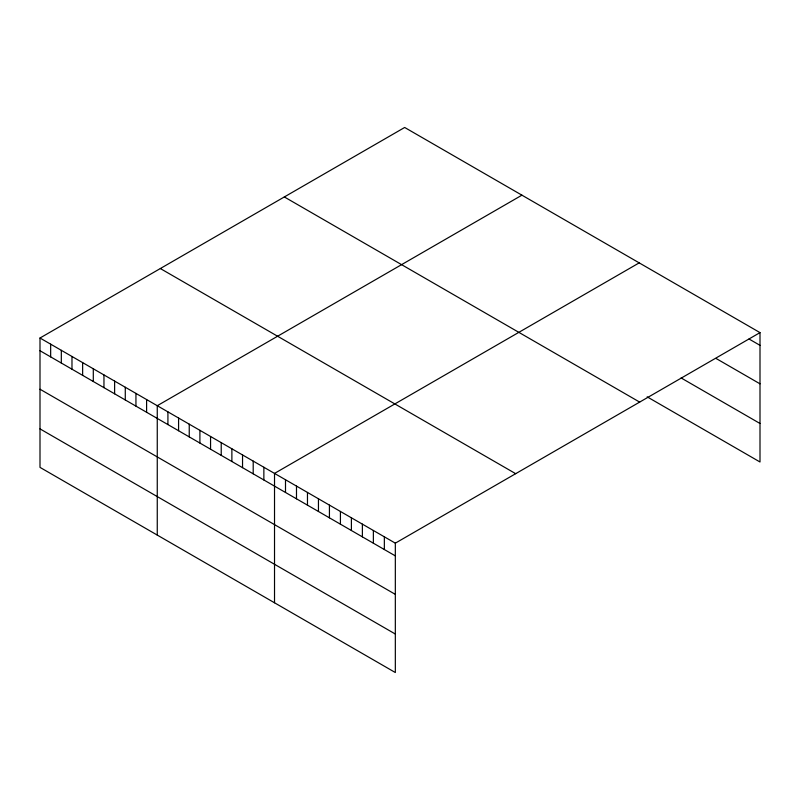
<?xml version="1.0" encoding="UTF-8"?>
<svg xmlns="http://www.w3.org/2000/svg" width="800" height="800" viewBox="0 0 800 800"><rect width="100%" height="100%" fill="white"/><g stroke="black" fill="none" stroke-linecap="round" stroke-linejoin="round"><path stroke-width="1.2" d="M760 332.62L395.33 543.16L395.33 672.53L40 467.38L40 338.01L404.67 127.47L760 332.62L760 461.99L647.17 396.85M521.93 195.17L157.26 405.71L157.26 535.08M639.19 262.87L274.52 473.41L274.52 602.77M749.02 339L760 345.34M716.07 358.47L760 383.83M681.12 377.95L760 423.49M284.33 196.95L639.66 402.1M160.34 268.54L515.67 473.68M40 338.01L395.33 543.16M40 350.73L395.33 555.88M40 389.22L395.33 594.37M40 428.88L395.33 634.03M384.35 536.82L384.35 549.54M373.37 530.48L373.37 543.2M362.38 524.14L362.38 536.85M351.4 517.8L351.4 530.51M340.42 511.46L340.42 524.17M329.43 505.12L329.43 517.83M318.45 498.78L318.45 511.49M307.47 492.43L307.47 505.15M296.49 486.09L296.49 498.81M285.5 479.75L285.5 492.47M263.86 467.26L263.86 479.97M253.2 461.1L253.2 473.82M242.54 454.95L242.54 467.66M231.88 448.79L231.88 461.51M221.22 442.64L221.22 455.35M210.56 436.49L210.56 449.2M199.9 430.33L199.9 443.05M189.24 424.18L189.24 436.89M178.58 418.02L178.58 430.74M167.92 411.87L167.92 424.58M146.6 399.56L146.6 412.27M135.94 393.4L135.94 406.12M125.28 387.25L125.28 399.96M114.62 381.09L114.62 393.81M103.96 374.94L103.96 387.66M93.3 368.79L93.3 381.5M82.64 362.63L82.64 375.35M71.98 356.48L71.98 369.19M61.32 350.32L61.32 363.04M50.66 344.17L50.66 356.88"/></g></svg>
